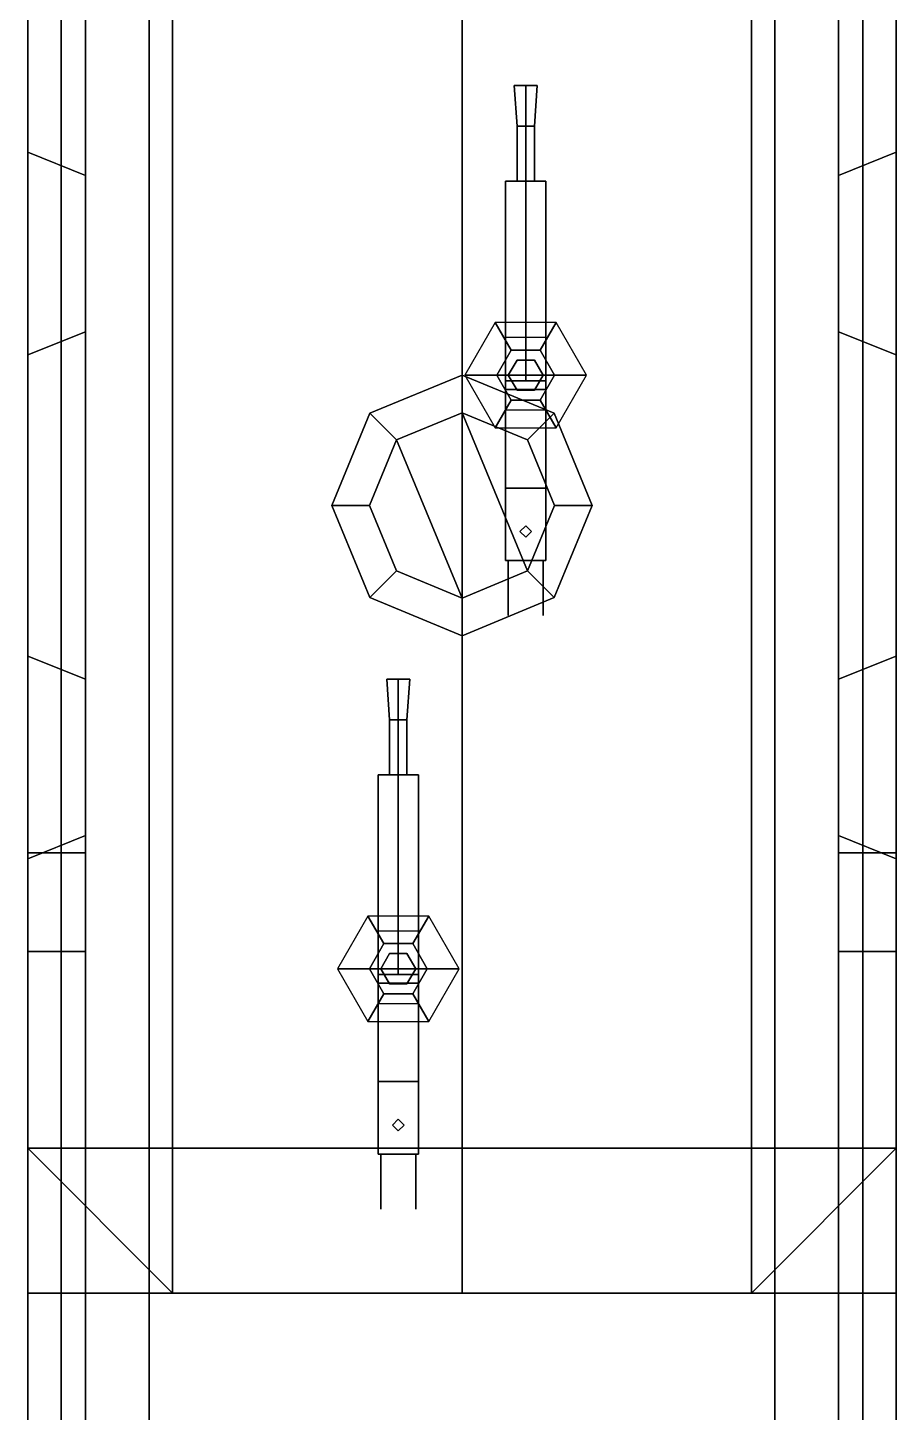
# Model space of a CAD drawing. Header units: millimetres. Extents: x -1.5 to 3, y -8.1 to 12.
# Drawn here: x -1.5 to 1.5, y -3.132 to 1.65 of the extents above; entities that cross this region are included whole.
import ezdxf

# ---------------------------------------------------------------- set-up
doc = ezdxf.new("R2010")
doc.units = ezdxf.units.MM
for name, color, linetype in [('barrel', 1, 'Continuous'), ('gun_mount', 3, 'Continuous'), ('turret', 2, 'Continuous')]:
    doc.layers.add(name, color=color, linetype=linetype)

msp = doc.modelspace()

# ---------------------------------------------------------------- linework, layer by layer
for points in [[(1.08, 6.75, 16.59), (1.08, -6.75, 16.59), (-1.08, -6.75, 16.59), (-1.08, 6.75, 16.59)], [(1.08, 6.75, 0.89), (1.08, -6.75, 0.89), (-1.08, -6.75, 0.89), (-1.08, 6.75, 0.89)], [(1.08, 6.75, -25.61), (1.08, -6.75, -25.61), (-1.08, -6.75, -25.61), (-1.08, 6.75, -25.61)], [(-1.5, 6.1, 17.04), (-1.5, 1.22, 17.04), (-1.5, 1.22, 18.3), (-1.5, 6.1, 18.3)], [(-1.5, 6.1, -25.16), (-1.5, 1.22, -25.16), (-1.5, 1.22, -23.9), (-1.5, 6.1, -23.9)], [(1.5, 1.22, 18.3), (1.5, 1.22, 17.04), (1.5, 6.1, 17.04), (1.5, 6.1, 18.3)], [(1.5, 1.22, -23.9), (1.5, 1.22, -25.16), (1.5, 6.1, -25.16), (1.5, 6.1, -23.9)], [(-1.5, 3.23, 17.04), (-1.3846, 3.23, 16.29), (-1.3846, -3.23, 16.29), (-1.5, -3.23, 17.04)], [(-1.5, 3.23, 1.34), (-1.3846, 3.23, 0.59), (-1.3846, -3.23, 0.59), (-1.5, -3.23, 1.34)], [(-1.5, 3.23, -25.16), (-1.3846, 3.23, -25.91), (-1.3846, -3.23, -25.91), (-1.5, -3.23, -25.16)], [(-1.3846, -3.23, 16.29), (-1.3846, 3.23, 16.29), (-1.08, 3.23, 16.29), (-1.08, -3.23, 16.29)], [(-1.3846, -3.23, 0.59), (-1.3846, 3.23, 0.59), (-1.08, 3.23, 0.59), (-1.08, -3.23, 0.59)], [(-1.3846, -3.23, -25.91), (-1.3846, 3.23, -25.91), (-1.08, 3.23, -25.91), (-1.08, -3.23, -25.91)], [(1.3846, 3.23, 16.29), (1.3846, -3.23, 16.29), (1.08, -3.23, 16.29), (1.08, 3.23, 16.29)], [(1.3846, 3.23, 0.59), (1.3846, -3.23, 0.59), (1.08, -3.23, 0.59), (1.08, 3.23, 0.59)], [(1.3846, 3.23, -25.91), (1.3846, -3.23, -25.91), (1.08, -3.23, -25.91), (1.08, 3.23, -25.91)], [(1.5, -3.23, 17.04), (1.3846, -3.23, 16.29), (1.3846, 3.23, 16.29), (1.5, 3.23, 17.04)], [(1.5, -3.23, 1.34), (1.3846, -3.23, 0.59), (1.3846, 3.23, 0.59), (1.5, 3.23, 1.34)], [(1.5, -3.23, -25.16), (1.3846, -3.23, -25.91), (1.3846, 3.23, -25.91), (1.5, 3.23, -25.16)], [(-1.5, 2.22, 18.98), (-1.5, -2.22, 18.98), (-1, -2.72, 19.12), (-1, 2.72, 19.12)], [(-1.5, 2.22, -23.22), (-1.5, -2.22, -23.22), (-1, -2.72, -23.08), (-1, 2.72, -23.08)], [(-1.5, 2.68, 1.34), (-1.5, -1.2, 1.34), (-1.5, -1.2, 2.44), (-1.5, 2.68, 2.44)], [(-1, 2.72, 19.12), (-1, -2.72, 19.12), (0, -2.72, 19.31), (0, 2.72, 19.31)], [(-1, 2.72, -23.08), (-1, -2.72, -23.08), (0, -2.72, -22.89), (0, 2.72, -22.89)], [(0, -2.72, 19.31), (1, -2.72, 19.12), (1, 2.72, 19.12), (0, 2.72, 19.31)], [(0, -2.72, -22.89), (1, -2.72, -23.08), (1, 2.72, -23.08), (0, 2.72, -22.89)], [(1, -2.72, 19.12), (1.5, -2.22, 18.98), (1.5, 2.22, 18.98), (1, 2.72, 19.12)], [(1, -2.72, -23.08), (1.5, -2.22, -23.22), (1.5, 2.22, -23.22), (1, 2.72, -23.08)], [(1.5, -1.2, 2.44), (1.5, -1.2, 1.34), (1.5, 2.68, 1.34), (1.5, 2.68, 2.44)], [(-1.5, 2.22, 18.3), (-1.5, 1.22, 18.3), (-1.5, 1.22, 18.98), (-1.5, 2.22, 18.98)], [(-1.5, 2.22, -23.9), (-1.5, 1.22, -23.9), (-1.5, 1.22, -23.22), (-1.5, 2.22, -23.22)], [(1.5, 1.22, 18.98), (1.5, 1.22, 18.3), (1.5, 2.22, 18.3), (1.5, 2.22, 18.98)], [(1.5, 1.22, -23.22), (1.5, 1.22, -23.9), (1.5, 2.22, -23.9), (1.5, 2.22, -23.22)], [(-1.3, -1.2, 2.44), (-1.3, 1.85, 2.44), (-1.5, 1.85, 2.44), (-1.5, -1.2, 2.44)], [(-1.3, -6.1, 1.37), (1.3, -6.1, 1.37), (1.3, 1.85, 1.37), (-1.3, 1.85, 1.37)], [(-1.3, -1.2, 1.37), (-1.3, 1.85, 1.37), (-1.3, 1.85, 2.44), (-1.3, -1.2, 2.44)], [(1.3, 1.85, 2.44), (1.3, 1.85, 1.37), (1.3, -1.2, 1.37), (1.3, -1.2, 2.44)], [(1.3, 1.85, 2.44), (1.3, -1.2, 2.44), (1.5, -1.2, 2.44), (1.5, 1.85, 2.44)], [(-1.5, 1.22, 18.01), (-1.3, 1.14, 18.09), (-1.3, 1.14, 18.37), (-1.5, 1.22, 18.42)], [(-1.5, 1.22, 18.42), (-1.3, 1.14, 18.37), (-1.3, 0.6, 18.37), (-1.5, 0.52, 18.42)], [(-1.5, 0.52, 18.01), (-1.3, 0.6, 18.09), (-1.3, 1.14, 18.09), (-1.5, 1.22, 18.01)], [(-1.5, 1.22, 17.04), (-1.5, -1.22, 17.04), (-1.5, -1.22, 18.01), (-1.5, 1.22, 18.01)], [(-1.5, 1.22, 18.42), (-1.5, -1.22, 18.42), (-1.5, -1.22, 18.98), (-1.5, 1.22, 18.98)], [(-1.5, 1.22, -24.19), (-1.3, 1.14, -24.11), (-1.3, 1.14, -23.83), (-1.5, 1.22, -23.78)], [(-1.5, 1.22, -25.16), (-1.5, -1.22, -25.16), (-1.5, -1.22, -24.19), (-1.5, 1.22, -24.19)], [(-1.5, 0.52, -24.19), (-1.3, 0.6, -24.11), (-1.3, 1.14, -24.11), (-1.5, 1.22, -24.19)], [(-1.5, 1.22, -23.78), (-1.5, -1.22, -23.78), (-1.5, -1.22, -23.22), (-1.5, 1.22, -23.22)], [(-1.5, 1.22, -23.78), (-1.3, 1.14, -23.83), (-1.3, 0.6, -23.83), (-1.5, 0.52, -23.78)], [(1.5, 0.52, 18.42), (1.3, 0.6, 18.37), (1.3, 1.14, 18.37), (1.5, 1.22, 18.42)], [(1.5, 1.22, 18.42), (1.3, 1.14, 18.37), (1.3, 1.14, 18.09), (1.5, 1.22, 18.01)], [(1.5, 1.22, 18.01), (1.3, 1.14, 18.09), (1.3, 0.6, 18.09), (1.5, 0.52, 18.01)], [(1.5, 1.22, -23.78), (1.3, 1.14, -23.83), (1.3, 1.14, -24.11), (1.5, 1.22, -24.19)], [(1.5, 1.22, -24.19), (1.3, 1.14, -24.11), (1.3, 0.6, -24.11), (1.5, 0.52, -24.19)], [(1.5, 0.52, -23.78), (1.3, 0.6, -23.83), (1.3, 1.14, -23.83), (1.5, 1.22, -23.78)], [(1.5, -1.22, 18.01), (1.5, -1.22, 17.04), (1.5, 1.22, 17.04), (1.5, 1.22, 18.01)], [(1.5, -1.22, 18.98), (1.5, -1.22, 18.42), (1.5, 1.22, 18.42), (1.5, 1.22, 18.98)], [(1.5, -1.22, -24.19), (1.5, -1.22, -25.16), (1.5, 1.22, -25.16), (1.5, 1.22, -24.19)], [(1.5, -1.22, -23.22), (1.5, -1.22, -23.78), (1.5, 1.22, -23.78), (1.5, 1.22, -23.22)], [(-1.3, 1.14, 18.09), (-1.3, 0.6, 18.09), (-1.3, 0.6, 18.37), (-1.3, 1.14, 18.37)], [(-1.3, 1.14, -24.11), (-1.3, 0.6, -24.11), (-1.3, 0.6, -23.83), (-1.3, 1.14, -23.83)], [(1.3, 0.6, 18.09), (1.3, 1.14, 18.09), (1.3, 1.14, 18.37), (1.3, 0.6, 18.37)], [(1.3, 0.6, -24.11), (1.3, 1.14, -24.11), (1.3, 1.14, -23.83), (1.3, 0.6, -23.83)], [(-1.5, 0.52, 18.42), (-1.3, 0.6, 18.37), (-1.3, 0.6, 18.09), (-1.5, 0.52, 18.01)], [(-1.5, 0.52, -23.78), (-1.3, 0.6, -23.83), (-1.3, 0.6, -24.11), (-1.5, 0.52, -24.19)], [(1.5, 0.52, 18.01), (1.3, 0.6, 18.09), (1.3, 0.6, 18.37), (1.5, 0.52, 18.42)], [(1.5, 0.52, -24.19), (1.3, 0.6, -24.11), (1.3, 0.6, -23.83), (1.5, 0.52, -23.78)], [(-1.5, 0.52, 18.01), (-1.5, -0.52, 18.01), (-1.5, -0.52, 18.42), (-1.5, 0.52, 18.42)], [(-1.5, 0.52, -24.19), (-1.5, -0.52, -24.19), (-1.5, -0.52, -23.78), (-1.5, 0.52, -23.78)], [(1.5, -0.52, 18.42), (1.5, -0.52, 18.01), (1.5, 0.52, 18.01), (1.5, 0.52, 18.42)], [(1.5, -0.52, -23.78), (1.5, -0.52, -24.19), (1.5, 0.52, -24.19), (1.5, 0.52, -23.78)], [(0, 0.45, 19.72), (-0.3182, 0.3182, 19.72), (-0.2263, 0.2263, 19.86), (0, 0.32, 19.86)], [(0, 0.45, 19.31), (-0.3182, 0.3182, 19.2495), (-0.3182, 0.3182, 19.72), (0, 0.45, 19.72)], [(0, 0.45, -22.89), (-0.3182, 0.3182, -22.9505), (-0.3182, 0.3182, -22.48), (0, 0.45, -22.48)], [(0, 0.45, -22.48), (-0.3182, 0.3182, -22.48), (-0.2263, 0.2263, -22.34), (0, 0.32, -22.34)], [(0.3182, 0.3182, 19.72), (0, 0.45, 19.72), (0, 0.32, 19.86), (0.2263, 0.2263, 19.86)], [(0.3182, 0.3182, 19.2495), (0, 0.45, 19.31), (0, 0.45, 19.72), (0.3182, 0.3182, 19.72)], [(0.3182, 0.3182, -22.9505), (0, 0.45, -22.89), (0, 0.45, -22.48), (0.3182, 0.3182, -22.48)], [(0.3182, 0.3182, -22.48), (0, 0.45, -22.48), (0, 0.32, -22.34), (0.2263, 0.2263, -22.34)], [(-0.3182, 0.3182, 19.72), (-0.45, 0, 19.72), (-0.32, 0, 19.86), (-0.2263, 0.2263, 19.86)], [(-0.3182, 0.3182, 19.2495), (-0.45, 0, 19.2245), (-0.45, 0, 19.72), (-0.3182, 0.3182, 19.72)], [(-0.3182, 0.3182, -22.9505), (-0.45, 0, -22.9755), (-0.45, 0, -22.48), (-0.3182, 0.3182, -22.48)], [(-0.3182, 0.3182, -22.48), (-0.45, 0, -22.48), (-0.32, 0, -22.34), (-0.2263, 0.2263, -22.34)], [(0.2263, -0.2263, 19.86), (0, 0.32, 19.86), (-0.2263, 0.2263, 19.86), (0, -0.32, 19.86)], [(0.2263, -0.2263, -22.34), (0, 0.32, -22.34), (-0.2263, 0.2263, -22.34), (0, -0.32, -22.34)], [(0.32, 0, 19.86), (0.2263, 0.2263, 19.86), (0, 0.32, 19.86), (0.2263, -0.2263, 19.86)], [(0.32, 0, -22.34), (0.2263, 0.2263, -22.34), (0, 0.32, -22.34), (0.2263, -0.2263, -22.34)], [(0.45, 0, 19.72), (0.3182, 0.3182, 19.72), (0.2263, 0.2263, 19.86), (0.32, 0, 19.86)], [(0.45, 0, -22.48), (0.3182, 0.3182, -22.48), (0.2263, 0.2263, -22.34), (0.32, 0, -22.34)], [(0.45, 0, 19.2245), (0.3182, 0.3182, 19.2495), (0.3182, 0.3182, 19.72), (0.45, 0, 19.72)], [(0.45, 0, -22.9755), (0.3182, 0.3182, -22.9505), (0.3182, 0.3182, -22.48), (0.45, 0, -22.48)], [(0, -0.32, 19.86), (-0.2263, 0.2263, 19.86), (-0.32, 0, 19.86), (-0.2263, -0.2263, 19.86)], [(0, -0.32, -22.34), (-0.2263, 0.2263, -22.34), (-0.32, 0, -22.34), (-0.2263, -0.2263, -22.34)], [(-0.45, 0, 19.72), (-0.3182, -0.3182, 19.72), (-0.2263, -0.2263, 19.86), (-0.32, 0, 19.86)], [(-0.45, 0, 19.2245), (-0.3182, -0.3182, 19.2495), (-0.3182, -0.3182, 19.72), (-0.45, 0, 19.72)], [(-0.45, 0, -22.9755), (-0.3182, -0.3182, -22.9505), (-0.3182, -0.3182, -22.48), (-0.45, 0, -22.48)], [(-0.45, 0, -22.48), (-0.3182, -0.3182, -22.48), (-0.2263, -0.2263, -22.34), (-0.32, 0, -22.34)], [(0.3182, -0.3182, 19.72), (0.45, 0, 19.72), (0.32, 0, 19.86), (0.2263, -0.2263, 19.86)], [(0.3182, -0.3182, -22.48), (0.45, 0, -22.48), (0.32, 0, -22.34), (0.2263, -0.2263, -22.34)], [(0.3182, -0.3182, 19.2495), (0.45, 0, 19.2245), (0.45, 0, 19.72), (0.3182, -0.3182, 19.72)], [(0.3182, -0.3182, -22.9505), (0.45, 0, -22.9755), (0.45, 0, -22.48), (0.3182, -0.3182, -22.48)], [(-0.3182, -0.3182, 19.72), (0, -0.45, 19.72), (0, -0.32, 19.86), (-0.2263, -0.2263, 19.86)], [(-0.3182, -0.3182, -22.48), (0, -0.45, -22.48), (0, -0.32, -22.34), (-0.2263, -0.2263, -22.34)], [(0, -0.45, 19.72), (0.3182, -0.3182, 19.72), (0.2263, -0.2263, 19.86), (0, -0.32, 19.86)], [(0, -0.45, -22.48), (0.3182, -0.3182, -22.48), (0.2263, -0.2263, -22.34), (0, -0.32, -22.34)], [(-0.3182, -0.3182, 19.2495), (0, -0.45, 19.31), (0, -0.45, 19.72), (-0.3182, -0.3182, 19.72)], [(-0.3182, -0.3182, -22.9505), (0, -0.45, -22.89), (0, -0.45, -22.48), (-0.3182, -0.3182, -22.48)], [(0, -0.45, 19.31), (0.3182, -0.3182, 19.2495), (0.3182, -0.3182, 19.72), (0, -0.45, 19.72)], [(0, -0.45, -22.89), (0.3182, -0.3182, -22.9505), (0.3182, -0.3182, -22.48), (0, -0.45, -22.48)], [(-1.5, -1.22, 18.01), (-1.3, -1.14, 18.09), (-1.3, -0.6, 18.09), (-1.5, -0.52, 18.01)], [(-1.5, -0.52, 18.42), (-1.3, -0.6, 18.37), (-1.3, -1.14, 18.37), (-1.5, -1.22, 18.42)], [(-1.5, -0.52, 18.01), (-1.3, -0.6, 18.09), (-1.3, -0.6, 18.37), (-1.5, -0.52, 18.42)], [(-1.5, -0.52, -24.19), (-1.3, -0.6, -24.11), (-1.3, -0.6, -23.83), (-1.5, -0.52, -23.78)], [(-1.5, -1.22, -24.19), (-1.3, -1.14, -24.11), (-1.3, -0.6, -24.11), (-1.5, -0.52, -24.19)], [(-1.5, -0.52, -23.78), (-1.3, -0.6, -23.83), (-1.3, -1.14, -23.83), (-1.5, -1.22, -23.78)], [(1.5, -0.52, 18.01), (1.3, -0.6, 18.09), (1.3, -1.14, 18.09), (1.5, -1.22, 18.01)], [(1.5, -0.52, 18.42), (1.3, -0.6, 18.37), (1.3, -0.6, 18.09), (1.5, -0.52, 18.01)], [(1.5, -1.22, 18.42), (1.3, -1.14, 18.37), (1.3, -0.6, 18.37), (1.5, -0.52, 18.42)], [(1.5, -0.52, -23.78), (1.3, -0.6, -23.83), (1.3, -0.6, -24.11), (1.5, -0.52, -24.19)], [(1.5, -0.52, -24.19), (1.3, -0.6, -24.11), (1.3, -1.14, -24.11), (1.5, -1.22, -24.19)], [(1.5, -1.22, -23.78), (1.3, -1.14, -23.83), (1.3, -0.6, -23.83), (1.5, -0.52, -23.78)], [(-1.3, -0.6, 18.09), (-1.3, -1.14, 18.09), (-1.3, -1.14, 18.37), (-1.3, -0.6, 18.37)], [(-1.3, -0.6, -24.11), (-1.3, -1.14, -24.11), (-1.3, -1.14, -23.83), (-1.3, -0.6, -23.83)], [(1.3, -1.14, 18.09), (1.3, -0.6, 18.09), (1.3, -0.6, 18.37), (1.3, -1.14, 18.37)], [(1.3, -1.14, -24.11), (1.3, -0.6, -24.11), (1.3, -0.6, -23.83), (1.3, -1.14, -23.83)], [(-1.5, -1.22, 18.42), (-1.3, -1.14, 18.37), (-1.3, -1.14, 18.09), (-1.5, -1.22, 18.01)], [(-1.5, -1.22, -23.78), (-1.3, -1.14, -23.83), (-1.3, -1.14, -24.11), (-1.5, -1.22, -24.19)], [(1.5, -1.22, 18.01), (1.3, -1.14, 18.09), (1.3, -1.14, 18.37), (1.5, -1.22, 18.42)], [(1.5, -1.22, -24.19), (1.3, -1.14, -24.11), (1.3, -1.14, -23.83), (1.5, -1.22, -23.78)], [(-1.5, -1.2, 1.34), (-1.5, -1.54, 1.34), (-1.5, -1.54, 2.6), (-1.5, -1.2, 2.44)], [(-1.3, -1.54, 2.6), (-1.3, -1.2, 2.44), (-1.5, -1.2, 2.44), (-1.5, -1.54, 2.6)], [(-1.5, -1.22, 17.04), (-1.5, -6.1, 17.04), (-1.5, -6.1, 18.3), (-1.5, -1.22, 18.3)], [(-1.5, -1.22, 18.3), (-1.5, -2.22, 18.3), (-1.5, -2.22, 18.98), (-1.5, -1.22, 18.98)], [(-1.5, -1.22, -25.16), (-1.5, -6.1, -25.16), (-1.5, -6.1, -23.9), (-1.5, -1.22, -23.9)], [(-1.5, -1.22, -23.9), (-1.5, -2.22, -23.9), (-1.5, -2.22, -23.22), (-1.5, -1.22, -23.22)], [(-1.3, -1.54, 1.37), (-1.3, -1.2, 1.37), (-1.3, -1.2, 2.44), (-1.3, -1.54, 2.6)], [(1.3, -1.2, 2.44), (1.3, -1.2, 1.37), (1.3, -1.54, 1.37), (1.3, -1.54, 2.6)], [(1.3, -1.2, 2.44), (1.3, -1.54, 2.6), (1.5, -1.54, 2.6), (1.5, -1.2, 2.44)], [(1.5, -1.54, 2.6), (1.5, -1.54, 1.34), (1.5, -1.2, 1.34), (1.5, -1.2, 2.44)], [(1.5, -6.1, 18.3), (1.5, -6.1, 17.04), (1.5, -1.22, 17.04), (1.5, -1.22, 18.3)], [(1.5, -2.22, 18.98), (1.5, -2.22, 18.3), (1.5, -1.22, 18.3), (1.5, -1.22, 18.98)], [(1.5, -6.1, -23.9), (1.5, -6.1, -25.16), (1.5, -1.22, -25.16), (1.5, -1.22, -23.9)], [(1.5, -2.22, -23.22), (1.5, -2.22, -23.9), (1.5, -1.22, -23.9), (1.5, -1.22, -23.22)], [(-1.3, -6.1, 2.6), (-1.3, -1.54, 2.6), (-1.5, -1.54, 2.6), (-1.5, -6.1, 2.6)], [(-1.5, -1.54, 1.34), (-1.5, -6.1, 1.34), (-1.5, -6.1, 2.6), (-1.5, -1.54, 2.6)], [(-1.3, -6.1, 1.37), (-1.3, -1.54, 1.37), (-1.3, -1.54, 2.6), (-1.3, -6.1, 2.6)], [(1.3, -1.54, 2.6), (1.3, -1.54, 1.37), (1.3, -6.1, 1.37), (1.3, -6.1, 2.6)], [(1.3, -1.54, 2.6), (1.3, -6.1, 2.6), (1.5, -6.1, 2.6), (1.5, -1.54, 2.6)], [(1.5, -6.1, 2.6), (1.5, -6.1, 1.34), (1.5, -1.54, 1.34), (1.5, -1.54, 2.6)], [(-1, -2.72, 19.12), (-1.5, -2.22, 18.98), (1.5, -2.22, 18.98), (1, -2.72, 19.12)], [(-1.5, -2.22, 18.98), (-1.5, -2.22, 18.48), (-1, -2.72, 18.3), (-1, -2.72, 19.12)], [(-1, -2.72, 18.3), (-1.5, -2.22, 18.48), (-1.5, -2.22, 18.48), (-1.5, -2.72, 18.3)], [(-1, -2.72, 18.3), (-1.5, -2.22, 18.3), (-1.5, -2.22, 18.48), (-1, -2.72, 18.3)], [(-1.5, -2.22, 18.48), (-1.5, -2.22, 18.3), (-1.5, -2.72, 18.3)], [(1, -2.72, 19.12), (1.5, -2.22, 18.98), (-1.5, -2.22, 18.98), (-1, -2.72, 19.12)], [(-1.5, -2.22, -23.72), (-1.5, -2.22, -23.9), (-1.5, -2.72, -23.9)], [(-1, -2.72, -23.9), (-1.5, -2.22, -23.9), (-1.5, -2.22, -23.72), (-1, -2.72, -23.9)], [(-1, -2.72, -23.9), (-1.5, -2.22, -23.72), (-1.5, -2.22, -23.72), (-1.5, -2.72, -23.9)], [(-1.5, -2.22, -23.22), (-1.5, -2.22, -23.72), (-1, -2.72, -23.9), (-1, -2.72, -23.08)], [(1, -2.72, -23.08), (1.5, -2.22, -23.22), (-1.5, -2.22, -23.22), (-1, -2.72, -23.08)], [(-1, -2.72, -23.08), (-1.5, -2.22, -23.22), (1.5, -2.22, -23.22), (1, -2.72, -23.08)], [(1, -2.72, 18.3), (1.5, -2.22, 18.48), (1.5, -2.22, 18.98), (1, -2.72, 19.12)], [(1.5, -2.72, 18.3), (1.5, -2.22, 18.48), (1.5, -2.22, 18.48), (1, -2.72, 18.3)], [(1.5, -2.72, -23.9), (1.5, -2.22, -23.72), (1.5, -2.22, -23.72), (1, -2.72, -23.9)], [(1, -2.72, -23.9), (1.5, -2.22, -23.72), (1.5, -2.22, -23.22), (1, -2.72, -23.08)], [(1.5, -2.72, 18.3), (1.5, -2.22, 18.3), (1.5, -2.22, 18.48), (1.5, -2.72, 18.3)], [(1.5, -2.72, -23.9), (1.5, -2.22, -23.9), (1.5, -2.22, -23.72), (1.5, -2.72, -23.9)], [(-1.3, -6.1, 18.3), (-1.3, -2.72, 18.3), (-1.5, -2.72, 18.3), (-1.5, -6.1, 18.3)], [(-1.3, -6.1, -23.9), (-1.3, -2.72, -23.9), (-1.5, -2.72, -23.9), (-1.5, -6.1, -23.9)], [(-1.3, -2.72, 17.07), (1.3, -2.72, 17.07), (1.3, -2.72, 18.3), (-1.3, -2.72, 18.3)], [(-1.3, -6.1, 17.07), (-1.3, -2.72, 17.07), (-1.3, -2.72, 18.3), (-1.3, -6.1, 18.3)], [(-1.3, -6.1, 17.07), (1.3, -6.1, 17.07), (1.3, -2.72, 17.07), (-1.3, -2.72, 17.07)], [(-1.3, -6.1, -25.13), (1.3, -6.1, -25.13), (1.3, -2.72, -25.13), (-1.3, -2.72, -25.13)], [(-1.3, -6.1, -25.13), (-1.3, -2.72, -25.13), (-1.3, -2.72, -23.9), (-1.3, -6.1, -23.9)], [(-1.3, -2.72, -25.13), (1.3, -2.72, -25.13), (1.3, -2.72, -23.9), (-1.3, -2.72, -23.9)], [(-1, -2.72, 19.12), (-1, -2.72, 18.3), (1, -2.72, 18.3), (1, -2.72, 19.12)], [(0, -2.72, 19.31), (-1, -2.72, 19.12), (1, -2.72, 19.12), (0, -2.72, 19.31)], [(-1, -2.72, -23.08), (-1, -2.72, -23.9), (1, -2.72, -23.9), (1, -2.72, -23.08)], [(0, -2.72, -22.89), (-1, -2.72, -23.08), (1, -2.72, -23.08), (0, -2.72, -22.89)], [(1.3, -2.72, 18.3), (1.3, -2.72, 17.07), (1.3, -6.1, 17.07), (1.3, -6.1, 18.3)], [(1.3, -2.72, 18.3), (1.3, -6.1, 18.3), (1.5, -6.1, 18.3), (1.5, -2.72, 18.3)], [(1.3, -2.72, -23.9), (1.3, -6.1, -23.9), (1.5, -6.1, -23.9), (1.5, -2.72, -23.9)], [(1.3, -2.72, -23.9), (1.3, -2.72, -25.13), (1.3, -6.1, -25.13), (1.3, -6.1, -23.9)]]:
    msp.add_3dface(points)
at = {"layer": 'barrel'}
for points in [[(0.22, 1.45, 2.76), (0.26, 1.45, 2.72), (0.22, 1.45, 2.68), (0.18, 1.45, 2.72)], [(0.22, 1.31, 2.69), (0.19, 1.31, 2.72), (0.18, 1.45, 2.72), (0.22, 1.45, 2.68)], [(0.19, 1.31, 2.72), (0.22, 1.31, 2.75), (0.22, 1.45, 2.76), (0.18, 1.45, 2.72)], [(0.25, 1.31, 2.72), (0.22, 1.31, 2.69), (0.22, 1.45, 2.68), (0.26, 1.45, 2.72)], [(0.22, 1.31, 2.75), (0.25, 1.31, 2.72), (0.26, 1.45, 2.72), (0.22, 1.45, 2.76)], [(0.22, 1.12, 2.69), (0.19, 1.12, 2.72), (0.19, 1.31, 2.72), (0.22, 1.31, 2.69)], [(0.19, 1.12, 2.72), (0.22, 1.12, 2.75), (0.22, 1.31, 2.75), (0.19, 1.31, 2.72)], [(0.25, 1.12, 2.72), (0.22, 1.12, 2.69), (0.22, 1.31, 2.69), (0.25, 1.31, 2.72)], [(0.22, 1.12, 2.75), (0.25, 1.12, 2.72), (0.25, 1.31, 2.72), (0.22, 1.31, 2.75)], [(0.22, 1.12, 2.79), (0.29, 1.12, 2.72), (0.22, 1.12, 2.65), (0.15, 1.12, 2.72)], [(0.22, 0.43, 2.65), (0.15, 0.43, 2.72), (0.15, 1.12, 2.72), (0.22, 1.12, 2.65)], [(0.15, 0.43, 2.72), (0.22, 0.43, 2.79), (0.22, 1.12, 2.79), (0.15, 1.12, 2.72)], [(0.29, 0.43, 2.72), (0.22, 0.43, 2.65), (0.22, 1.12, 2.65), (0.29, 1.12, 2.72)], [(0.22, 0.43, 2.79), (0.29, 0.43, 2.72), (0.29, 1.12, 2.72), (0.22, 1.12, 2.79)], [(0.29, 0.43, 2.82), (0.29, 0.43, 2.63), (0.15, 0.43, 2.63), (0.15, 0.43, 2.82)], [(0.15, -0.19, 2.63), (0.15, 0.43, 2.63), (0.29, 0.43, 2.63), (0.29, -0.19, 2.63)], [(0.15, 0.43, 2.82), (0.15, 0.43, 2.63), (0.15, -0.19, 2.63), (0.15, -0.19, 2.82)], [(0.29, -0.19, 2.82), (0.29, 0.43, 2.82), (0.15, 0.43, 2.82), (0.15, -0.19, 2.82)], [(0.29, 0.06, 2.9), (0.29, 0.4, 2.9), (0.15, 0.4, 2.9), (0.15, 0.06, 2.9)], [(0.15, 0.4, 2.9), (0.15, 0.4, 2.82), (0.15, 0.06, 2.82), (0.15, 0.06, 2.9)], [(0.29, 0.4, 2.9), (0.29, 0.4, 2.82), (0.15, 0.4, 2.82), (0.15, 0.4, 2.9)], [(0.29, -0.19, 2.63), (0.29, 0.43, 2.63), (0.29, 0.43, 2.82), (0.29, -0.19, 2.82)], [(0.29, 0.06, 2.82), (0.29, 0.4, 2.82), (0.29, 0.4, 2.9), (0.29, 0.06, 2.9)], [(0.15, 0.06, 2.9), (0.15, 0.06, 2.82), (0.29, 0.06, 2.82), (0.29, 0.06, 2.9)], [(0.24, -0.09, 3.09), (0.22, -0.07, 3.09), (0.2, -0.09, 3.09), (0.22, -0.11, 3.09)], [(0.22, -0.07, 2.82), (0.2, -0.09, 2.82), (0.2, -0.09, 3.09), (0.22, -0.07, 3.09)], [(0.2, -0.09, 2.82), (0.22, -0.11, 2.82), (0.22, -0.11, 3.09), (0.2, -0.09, 3.09)], [(0.24, -0.09, 2.82), (0.22, -0.07, 2.82), (0.22, -0.07, 3.09), (0.24, -0.09, 3.09)], [(0.22, -0.11, 2.82), (0.24, -0.09, 2.82), (0.24, -0.09, 3.09), (0.22, -0.11, 3.09)], [(0.15, -0.19, 2.82), (0.15, -0.19, 2.63), (0.29, -0.19, 2.63), (0.29, -0.19, 2.82)], [(0.16, -0.19, 2.79), (0.16, -0.19, 2.67), (0.16, -0.38, 2.67), (0.16, -0.38, 2.79)], [(0.28, -0.19, 2.79), (0.28, -0.19, 2.67), (0.28, -0.38, 2.67), (0.28, -0.38, 2.79)], [(-0.25, -0.74, 2.72), (-0.22, -0.74, 2.75), (-0.22, -0.6, 2.76), (-0.26, -0.6, 2.72)], [(-0.22, -0.74, 2.69), (-0.25, -0.74, 2.72), (-0.26, -0.6, 2.72), (-0.22, -0.6, 2.68)], [(-0.22, -0.6, 2.76), (-0.18, -0.6, 2.72), (-0.22, -0.6, 2.68), (-0.26, -0.6, 2.72)], [(-0.22, -0.74, 2.75), (-0.19, -0.74, 2.72), (-0.18, -0.6, 2.72), (-0.22, -0.6, 2.76)], [(-0.19, -0.74, 2.72), (-0.22, -0.74, 2.69), (-0.22, -0.6, 2.68), (-0.18, -0.6, 2.72)], [(-0.25, -0.93, 2.72), (-0.22, -0.93, 2.75), (-0.22, -0.74, 2.75), (-0.25, -0.74, 2.72)], [(-0.22, -0.93, 2.69), (-0.25, -0.93, 2.72), (-0.25, -0.74, 2.72), (-0.22, -0.74, 2.69)], [(-0.22, -0.93, 2.75), (-0.19, -0.93, 2.72), (-0.19, -0.74, 2.72), (-0.22, -0.74, 2.75)], [(-0.19, -0.93, 2.72), (-0.22, -0.93, 2.69), (-0.22, -0.74, 2.69), (-0.19, -0.74, 2.72)], [(-0.29, -1.62, 2.72), (-0.22, -1.62, 2.79), (-0.22, -0.93, 2.79), (-0.29, -0.93, 2.72)], [(-0.22, -1.62, 2.65), (-0.29, -1.62, 2.72), (-0.29, -0.93, 2.72), (-0.22, -0.93, 2.65)], [(-0.22, -0.93, 2.79), (-0.15, -0.93, 2.72), (-0.22, -0.93, 2.65), (-0.29, -0.93, 2.72)], [(-0.22, -1.62, 2.79), (-0.15, -1.62, 2.72), (-0.15, -0.93, 2.72), (-0.22, -0.93, 2.79)], [(-0.15, -1.62, 2.72), (-0.22, -1.62, 2.65), (-0.22, -0.93, 2.65), (-0.15, -0.93, 2.72)], [(-0.15, -1.62, 2.82), (-0.15, -1.62, 2.63), (-0.29, -1.62, 2.63), (-0.29, -1.62, 2.82)], [(-0.15, -2.24, 2.82), (-0.15, -1.62, 2.82), (-0.29, -1.62, 2.82), (-0.29, -2.24, 2.82)], [(-0.29, -2.24, 2.63), (-0.29, -1.62, 2.63), (-0.15, -1.62, 2.63), (-0.15, -2.24, 2.63)], [(-0.29, -1.62, 2.82), (-0.29, -1.62, 2.63), (-0.29, -2.24, 2.63), (-0.29, -2.24, 2.82)], [(-0.15, -2.24, 2.63), (-0.15, -1.62, 2.63), (-0.15, -1.62, 2.82), (-0.15, -2.24, 2.82)], [(-0.15, -1.99, 2.9), (-0.15, -1.65, 2.9), (-0.29, -1.65, 2.9), (-0.29, -1.99, 2.9)], [(-0.15, -1.65, 2.9), (-0.15, -1.65, 2.82), (-0.29, -1.65, 2.82), (-0.29, -1.65, 2.9)], [(-0.29, -1.65, 2.9), (-0.29, -1.65, 2.82), (-0.29, -1.99, 2.82), (-0.29, -1.99, 2.9)], [(-0.15, -1.99, 2.82), (-0.15, -1.65, 2.82), (-0.15, -1.65, 2.9), (-0.15, -1.99, 2.9)], [(-0.29, -1.99, 2.9), (-0.29, -1.99, 2.82), (-0.15, -1.99, 2.82), (-0.15, -1.99, 2.9)], [(-0.2, -2.14, 3.09), (-0.22, -2.12, 3.09), (-0.24, -2.14, 3.09), (-0.22, -2.16, 3.09)], [(-0.22, -2.12, 2.82), (-0.24, -2.14, 2.82), (-0.24, -2.14, 3.09), (-0.22, -2.12, 3.09)], [(-0.24, -2.14, 2.82), (-0.22, -2.16, 2.82), (-0.22, -2.16, 3.09), (-0.24, -2.14, 3.09)], [(-0.2, -2.14, 2.82), (-0.22, -2.12, 2.82), (-0.22, -2.12, 3.09), (-0.2, -2.14, 3.09)], [(-0.22, -2.16, 2.82), (-0.2, -2.14, 2.82), (-0.2, -2.14, 3.09), (-0.22, -2.16, 3.09)], [(-0.29, -2.24, 2.82), (-0.29, -2.24, 2.63), (-0.15, -2.24, 2.63), (-0.15, -2.24, 2.82)], [(-0.28, -2.24, 2.79), (-0.28, -2.24, 2.67), (-0.28, -2.43, 2.67), (-0.28, -2.43, 2.79)], [(-0.16, -2.24, 2.79), (-0.16, -2.24, 2.67), (-0.16, -2.43, 2.67), (-0.16, -2.43, 2.79)]]:
    msp.add_3dface(points, dxfattribs=at)
at = {"layer": 'gun_mount'}
for points in [[(0.115, 0.6319, 1.37), (0.01, 0.45, 1.37), (0.12, 0.45, 1.99), (0.17, 0.5366, 1.99)], [(0.325, 0.6319, 1.37), (0.115, 0.6319, 1.37), (0.17, 0.5366, 1.99), (0.27, 0.5366, 1.99)], [(0.43, 0.45, 1.37), (0.325, 0.6319, 1.37), (0.27, 0.5366, 1.99), (0.32, 0.45, 1.99)], [(0.27, 0.5366, 2.28), (0.17, 0.5366, 2.28), (0.12, 0.45, 2.28), (0.32, 0.45, 2.28)], [(0.17, 0.5366, 1.99), (0.12, 0.45, 1.99), (0.12, 0.45, 2.28), (0.17, 0.5366, 2.28)], [(0.27, 0.5366, 1.99), (0.17, 0.5366, 1.99), (0.17, 0.5366, 2.28), (0.27, 0.5366, 2.28)], [(0.32, 0.45, 1.99), (0.27, 0.5366, 1.99), (0.27, 0.5366, 2.28), (0.32, 0.45, 2.28)], [(0.19, 0.502, 2.28), (0.16, 0.45, 2.28), (0.16, 0.45, 2.47), (0.19, 0.502, 2.47)], [(0.25, 0.502, 2.28), (0.19, 0.502, 2.28), (0.19, 0.502, 2.47), (0.25, 0.502, 2.47)], [(0.28, 0.45, 2.28), (0.25, 0.502, 2.28), (0.25, 0.502, 2.47), (0.28, 0.45, 2.47)], [(0.01, 0.45, 1.37), (0.115, 0.2681, 1.37), (0.17, 0.3634, 1.99), (0.12, 0.45, 1.99)], [(0.32, 0.45, 2.28), (0.12, 0.45, 2.28), (0.17, 0.3634, 2.28), (0.27, 0.3634, 2.28)], [(0.12, 0.45, 1.99), (0.17, 0.3634, 1.99), (0.17, 0.3634, 2.28), (0.12, 0.45, 2.28)], [(0.16, 0.45, 2.28), (0.19, 0.398, 2.28), (0.19, 0.398, 2.47), (0.16, 0.45, 2.47)], [(0.25, 0.398, 2.28), (0.28, 0.45, 2.28), (0.28, 0.45, 2.47), (0.25, 0.398, 2.47)], [(0.27, 0.3634, 1.99), (0.32, 0.45, 1.99), (0.32, 0.45, 2.28), (0.27, 0.3634, 2.28)], [(0.325, 0.2681, 1.37), (0.43, 0.45, 1.37), (0.32, 0.45, 1.99), (0.27, 0.3634, 1.99)], [(0.19, 0.398, 2.28), (0.25, 0.398, 2.28), (0.25, 0.398, 2.47), (0.19, 0.398, 2.47)], [(0.115, 0.2681, 1.37), (0.325, 0.2681, 1.37), (0.27, 0.3634, 1.99), (0.17, 0.3634, 1.99)], [(0.17, 0.3634, 1.99), (0.27, 0.3634, 1.99), (0.27, 0.3634, 2.28), (0.17, 0.3634, 2.28)], [(-0.325, -1.4181, 1.37), (-0.43, -1.6, 1.37), (-0.32, -1.6, 1.99), (-0.27, -1.5134, 1.99)], [(-0.115, -1.4181, 1.37), (-0.325, -1.4181, 1.37), (-0.27, -1.5134, 1.99), (-0.17, -1.5134, 1.99)], [(-0.01, -1.6, 1.37), (-0.115, -1.4181, 1.37), (-0.17, -1.5134, 1.99), (-0.12, -1.6, 1.99)], [(-0.27, -1.5134, 1.99), (-0.32, -1.6, 1.99), (-0.32, -1.6, 2.28), (-0.27, -1.5134, 2.28)], [(-0.17, -1.5134, 2.28), (-0.27, -1.5134, 2.28), (-0.32, -1.6, 2.28), (-0.12, -1.6, 2.28)], [(-0.17, -1.5134, 1.99), (-0.27, -1.5134, 1.99), (-0.27, -1.5134, 2.28), (-0.17, -1.5134, 2.28)], [(-0.12, -1.6, 1.99), (-0.17, -1.5134, 1.99), (-0.17, -1.5134, 2.28), (-0.12, -1.6, 2.28)], [(-0.25, -1.548, 2.28), (-0.28, -1.6, 2.28), (-0.28, -1.6, 2.47), (-0.25, -1.548, 2.47)], [(-0.19, -1.548, 2.28), (-0.25, -1.548, 2.28), (-0.25, -1.548, 2.47), (-0.19, -1.548, 2.47)], [(-0.16, -1.6, 2.28), (-0.19, -1.548, 2.28), (-0.19, -1.548, 2.47), (-0.16, -1.6, 2.47)], [(-0.43, -1.6, 1.37), (-0.325, -1.7819, 1.37), (-0.27, -1.6866, 1.99), (-0.32, -1.6, 1.99)], [(-0.32, -1.6, 1.99), (-0.27, -1.6866, 1.99), (-0.27, -1.6866, 2.28), (-0.32, -1.6, 2.28)], [(-0.12, -1.6, 2.28), (-0.32, -1.6, 2.28), (-0.27, -1.6866, 2.28), (-0.17, -1.6866, 2.28)], [(-0.28, -1.6, 2.28), (-0.25, -1.652, 2.28), (-0.25, -1.652, 2.47), (-0.28, -1.6, 2.47)], [(-0.19, -1.652, 2.28), (-0.16, -1.6, 2.28), (-0.16, -1.6, 2.47), (-0.19, -1.652, 2.47)], [(-0.17, -1.6866, 1.99), (-0.12, -1.6, 1.99), (-0.12, -1.6, 2.28), (-0.17, -1.6866, 2.28)], [(-0.115, -1.7819, 1.37), (-0.01, -1.6, 1.37), (-0.12, -1.6, 1.99), (-0.17, -1.6866, 1.99)], [(-0.25, -1.652, 2.28), (-0.19, -1.652, 2.28), (-0.19, -1.652, 2.47), (-0.25, -1.652, 2.47)], [(-0.325, -1.7819, 1.37), (-0.115, -1.7819, 1.37), (-0.17, -1.6866, 1.99), (-0.27, -1.6866, 1.99)], [(-0.27, -1.6866, 1.99), (-0.17, -1.6866, 1.99), (-0.17, -1.6866, 2.28), (-0.27, -1.6866, 2.28)]]:
    msp.add_3dface(points, dxfattribs=at)
at = {"layer": 'turret'}
for points in [[(0.15, 0.38, 2.68), (0.15, 0.58, 2.47), (0.15, 0.33, 2.47), (0.15, 0.31, 2.65)], [(0.29, 0.58, 2.47), (0.15, 0.58, 2.47), (0.15, 0.33, 2.47), (0.29, 0.33, 2.47)], [(0.29, 0.38, 2.68), (0.29, 0.58, 2.47), (0.29, 0.33, 2.47), (0.29, 0.31, 2.65)], [(-0.15, -1.47, 2.47), (-0.29, -1.47, 2.47), (-0.29, -1.72, 2.47), (-0.15, -1.72, 2.47)], [(-0.29, -1.67, 2.68), (-0.29, -1.47, 2.47), (-0.29, -1.72, 2.47), (-0.29, -1.74, 2.65)], [(-0.15, -1.67, 2.68), (-0.15, -1.47, 2.47), (-0.15, -1.72, 2.47), (-0.15, -1.74, 2.65)]]:
    msp.add_3dface(points, dxfattribs=at)

doc.saveas('drawing.dxf')
